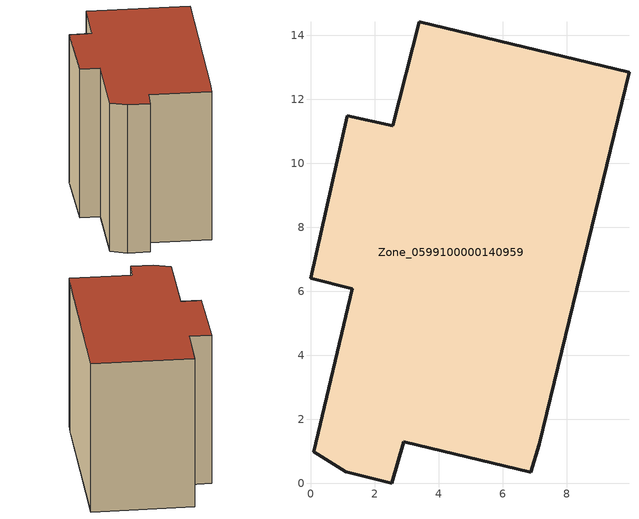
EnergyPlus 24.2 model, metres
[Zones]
Zone_0599100000140959
 floor ground (C_G): 1.31,6.07 0,6.4 1.14,11.48 2.57,11.17 3.39,14.42 9.95,12.84 7.14,1.22 6.88,0.35 2.91,1.3 2.54,0 1.1,0.36 0.1,0.99 z0
 wall outside (C_F): 2.57,11.17 1.14,11.48 0,6.4 1.31,6.07 0.1,0.99 1.1,0.36 2.54,0 2.91,1.3 6.88,0.35 7.14,1.22 9.95,12.84 3.39,14.42 2.57,11.17 z0:10.62
 roof outside (C_R): 0.1,0.99 1.1,0.36 2.54,0 2.91,1.3 6.88,0.35 7.14,1.22 9.95,12.84 3.39,14.42 2.57,11.17 1.14,11.48 0,6.4 1.31,6.07 z10.62
[BUILDING]
Pand.0599100000140959: North Axis=0; Terrain=City; Loads Convergence Tolerance Value=0.04; Temperature Convergence Tolerance Value=0.4; Solar Distribution=FullExterior; Maximum Number of Warmup Days=25; Minimum Number of Warmup Days=1
[Site:Location]
Rotterdam.The.Hague.AP_ZH_NLD Design_Conditions: Latitude=51.96; Longitude=4.45; Time Zone=1; Elevation=-4.5
[SITE:GROUNDTEMPERATURE:BUILDINGSURFACE]
18, 18, 18, 18, 18, 18, 18, 18, 18, 18, 18, 18
[MATERIAL] Thermal Absorptance=0.9; Solar Absorptance=0.7; Visible Absorptance=0.7
Name | Roughness | Thickness | Conductivity | Density | Specific Heat
G.TC.1946 | MediumSmooth | 0.15 | 1 | 540 | 1210
F.TC.1946 | Rough | 0.3 | 0.857143 | 1920 | 840
R.TC.1946 | MediumRough | 0.2 | 0.909091 | 1500 | 1000
[CONSTRUCTION]
C_G: G.TC.1946
C_F: F.TC.1946
C_R: R.TC.1946
[ZONE]
Zone_0599100000140959: Type=1; Multiplier=1; Ceiling Height=Autocalculate; Volume=Autocalculate; Floor Area=autocalculate; Part of Total Floor Area=Yes
[ZONEINFILTRATION:DESIGNFLOWRATE]
Infil_Zone_0599100000140959: Zone or ZoneList or Space or SpaceList=Zone_0599100000140959; Schedule=AlwaysOn; Design Flow Rate Calculation Method=Flow/Area; Flow Rate per Floor Area=0.003; Constant Term Coefficient=1; Temperature Term Coefficient=0; Velocity Term Coefficient=0; Velocity Squared Term Coefficient=0
[HVACTEMPLATE:ZONE:IDEALLOADSAIRSYSTEM]
Zone_0599100000140959: Maximum Heating Supply Air Temperature=50; Minimum Cooling Supply Air Temperature=13; Maximum Heating Supply Air Humidity Ratio=0.0156; Minimum Cooling Supply Air Humidity Ratio=0.0077; Heating Limit=NoLimit; Cooling Limit=NoLimit; Dehumidification Control Type=ConstantSensibleHeatRatio; Cooling Sensible Heat Ratio=0.7; Dehumidification Setpoint=60; Humidification Control Type=None; Humidification Setpoint=30; Outdoor Air Method=None; Outdoor Air Flow Rate per Person=0.00944; Outdoor Air Flow Rate per Zone Floor Area=0; Outdoor Air Flow Rate per Zone=0; Demand Controlled Ventilation Type=None; Outdoor Air Economizer Type=NoEconomizer; Heat Recovery Type=None; Sensible Heat Recovery Effectiveness=0.7; Latent Heat Recovery Effectiveness=0.65
[ZONECONTROL:THERMOSTAT]
ThermostatControl_Zone_0599100000140959: Zone or ZoneList=Zone_0599100000140959; Control Type Schedule=DualSetpointControlType; Control 1=Thermostat_Zone_0599100000140959; Temperature Difference Between Cutout And Setpoint=0
[THERMOSTATSETPOINT:DUALSETPOINT]
Thermostat_Zone_0599100000140959: Heating Setpoint Temperature Schedule=HeatingSetpoint_Zone_0599100000140959; Cooling Setpoint Temperature Schedule=CoolingSetpoint_Zone_0599100000140959
[SCHEDULE:COMPACT]
HeatingSetpoint_Zone_0599100000140959: Through: 12/31, For: AllDays, Until: 24:00, 21
CoolingSetpoint_Zone_0599100000140959: Through: 12/31, For: AllDays, Until: 24:00, 24
DualSetpointControlType: Through: 12/31, For: AllDays, Until: 24:00, 4
AlwaysOn: Through: 12/31, For: AllDays, Until: 24:00, 1
